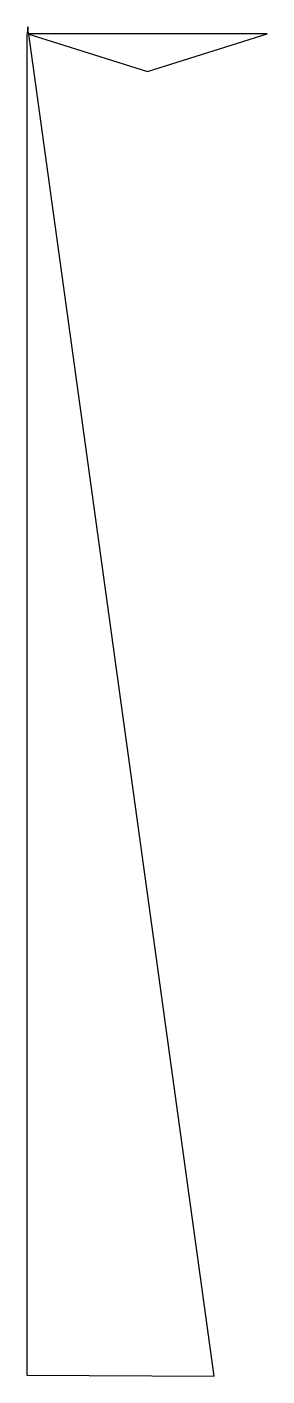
# Model space of a CAD drawing. Header units: metres. Extents: x -32 to 0, y 0 to 179.
import ezdxf

# ---------------------------------------------------------------- set-up
doc = ezdxf.new("R2010")
doc.units = ezdxf.units.M

msp = doc.modelspace()

# ---------------------------------------------------------------- linework, layer by layer
for p, q in [((-31.84, 177.9), (-31.85, 177.9)), ((-31.85, 177.9), (-31.84, 177.9)), ((-31.84, 177.9), (-31.85, 177.8)), ((-31.85, 177.8), (-31.85, 0)), ((-31.75, 178.8), (-31.84, 177.9)), ((-31.63, 177.9), (-31.75, 178.8)), ((0, 177.9), (-31.63, 177.9)), ((-7, -0.1), (-31.62, 177.83)), ((-31.62, 177.83), (-15.88, 172.9)), ((-15.88, 172.9), (0, 177.9)), ((-31.85, 0), (-7, -0.1))]:
    msp.add_line(p, q)

doc.saveas('drawing.dxf')
